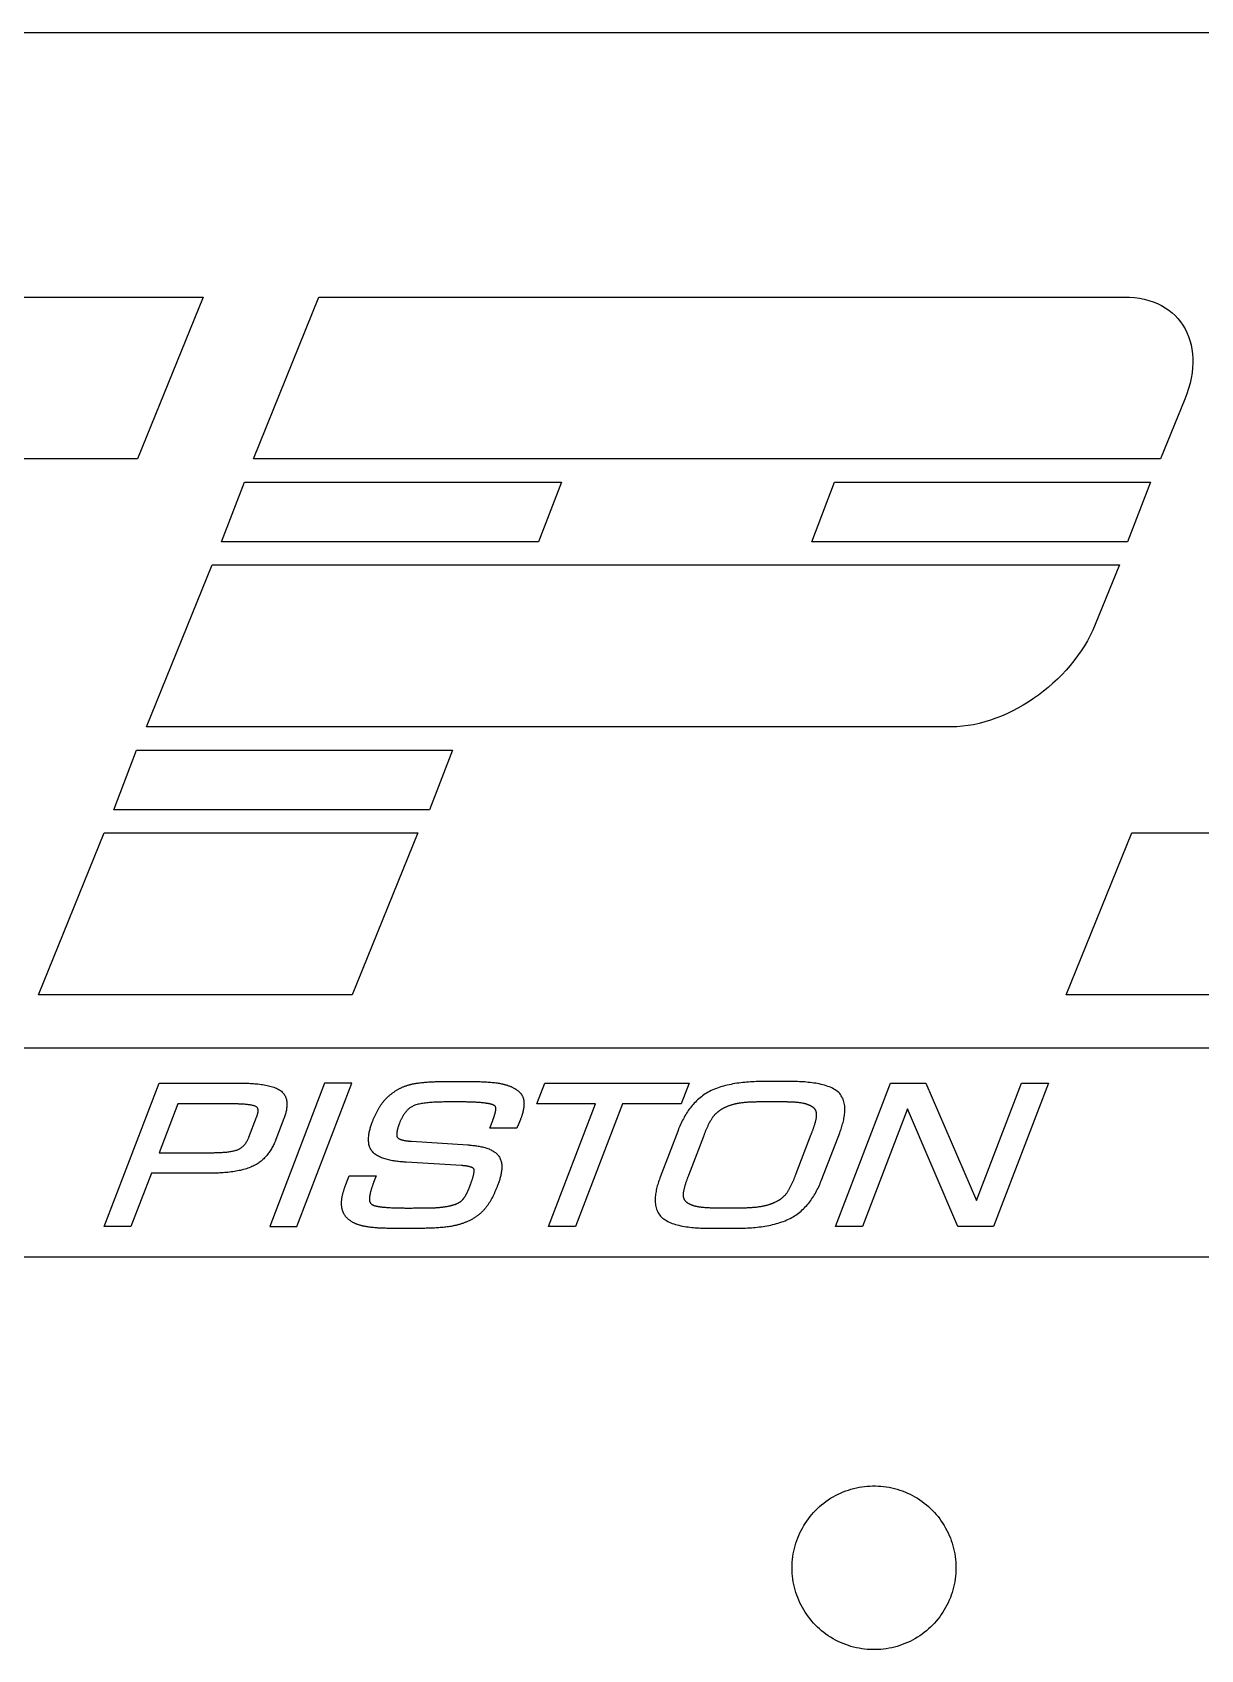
# Model space of a CAD drawing. Extents: x 1 to 453, y -1 to 123.
# Drawn here: x 323.63 to 346.43, y 91.31 to 122.89 of the extents above; entities that cross this region are included whole.
import ezdxf

# ---------------------------------------------------------------- set-up
doc = ezdxf.new("R2010")
doc.units = 0
doc.layers.get('0').update_dxf_attribs({"linetype": 'CONTINUOUS'})

msp = doc.modelspace()

# ---------------------------------------------------------------- linework, layer by layer
at = {"color": 1}
for points in [[(222.442, 122.89), (375.012, 122.89)], [(346.124, 115.727), (345.651, 114.561), (327.943, 114.561), (329.224, 117.723)], [(329.224, 117.723), (344.937, 117.723)], [(344.937, 117.723), (345.041, 117.72), (345.142, 117.712), (345.239, 117.698), (345.333, 117.679), (345.422, 117.656), (345.508, 117.627), (345.589, 117.594), (345.667, 117.555), (345.74, 117.513), (345.809, 117.466), (345.874, 117.415), (345.934, 117.36), (345.99, 117.301), (346.041, 117.238), (346.087, 117.171), (346.129, 117.101), (346.166, 117.028), (346.197, 116.951), (346.224, 116.872), (346.246, 116.789), (346.263, 116.704), (346.274, 116.616), (346.28, 116.525), (346.28, 116.432), (346.275, 116.337), (346.264, 116.24), (346.248, 116.14), (346.226, 116.039), (346.198, 115.937), (346.164, 115.833), (346.124, 115.727)], [(341.57, 109.33), (325.858, 109.33), (327.14, 112.492)], [(327.14, 112.492), (344.848, 112.492), (344.375, 111.326)], [(344.375, 111.326), (344.33, 111.22), (344.279, 111.116), (344.224, 111.013), (344.164, 110.912), (344.1, 110.813), (344.032, 110.716), (343.96, 110.621), (343.884, 110.528), (343.805, 110.437), (343.722, 110.349), (343.637, 110.264), (343.548, 110.181), (343.457, 110.101), (343.363, 110.025), (343.266, 109.951), (343.168, 109.881), (343.068, 109.815), (342.966, 109.752), (342.862, 109.693), (342.757, 109.638), (342.651, 109.587), (342.544, 109.54), (342.436, 109.497), (342.328, 109.459), (342.219, 109.426), (342.11, 109.397), (342.001, 109.373), (341.893, 109.354), (341.785, 109.341), (341.677, 109.333), (341.57, 109.33)], [(359.522, 104.099), (343.809, 104.099), (345.091, 107.261)], [(345.091, 107.261), (362.799, 107.261), (362.327, 106.095)], [(325.953, 100.614), (325.555, 99.574), (325.031, 99.574), (326.102, 102.375), (327.655, 102.375)], [(327.655, 102.375), (327.677, 102.375), (327.7, 102.374), (327.724, 102.374), (327.749, 102.374), (327.774, 102.373), (327.801, 102.373), (327.828, 102.372), (327.856, 102.371), (327.885, 102.369), (327.914, 102.368), (327.943, 102.366), (327.973, 102.364), (328.003, 102.361), (328.033, 102.358), (328.063, 102.355), (328.093, 102.351), (328.123, 102.347), (328.152, 102.342), (328.181, 102.337), (328.21, 102.331), (328.238, 102.325), (328.266, 102.318), (328.293, 102.311), (328.319, 102.303), (328.344, 102.294), (328.369, 102.285), (328.392, 102.275), (328.414, 102.265), (328.435, 102.253), (328.455, 102.241), (328.473, 102.228)], [(330.796, 102.268), (330.806, 102.274), (330.817, 102.279), (330.828, 102.285), (330.839, 102.29), (330.851, 102.295), (330.862, 102.3), (330.873, 102.304), (330.884, 102.309), (330.896, 102.313), (330.907, 102.317), (330.919, 102.321), (330.931, 102.325), (330.942, 102.329), (330.954, 102.333), (330.966, 102.336), (330.978, 102.34), (330.99, 102.343), (331.002, 102.346), (331.014, 102.349), (331.026, 102.352), (331.038, 102.355), (331.05, 102.358), (331.062, 102.36), (331.074, 102.363), (331.086, 102.365), (331.098, 102.367), (331.11, 102.369), (331.122, 102.371), (331.134, 102.373), (331.146, 102.375), (331.158, 102.377)], [(331.158, 102.377), (331.18, 102.38), (331.202, 102.383), (331.224, 102.385), (331.246, 102.388), (331.269, 102.39), (331.291, 102.392), (331.314, 102.394), (331.337, 102.396), (331.36, 102.397), (331.383, 102.399), (331.406, 102.4), (331.43, 102.401), (331.453, 102.402), (331.477, 102.403), (331.5, 102.404), (331.523, 102.404), (331.547, 102.405), (331.57, 102.406), (331.594, 102.406), (331.617, 102.406), (331.641, 102.407), (331.664, 102.407), (331.687, 102.407), (331.71, 102.407), (331.733, 102.407), (331.756, 102.407), (331.778, 102.407), (331.801, 102.407), (331.823, 102.407), (331.845, 102.407), (331.867, 102.407)], [(331.867, 102.407), (331.996, 102.407)], [(331.996, 102.407), (332.019, 102.407), (332.042, 102.407), (332.066, 102.407), (332.09, 102.407), (332.115, 102.407), (332.14, 102.407), (332.165, 102.407), (332.19, 102.407), (332.215, 102.407), (332.241, 102.406), (332.267, 102.406), (332.293, 102.406), (332.319, 102.405), (332.345, 102.404), (332.371, 102.404), (332.397, 102.403), (332.423, 102.402), (332.449, 102.401), (332.475, 102.399), (332.5, 102.398), (332.526, 102.396), (332.552, 102.394), (332.577, 102.392), (332.602, 102.39), (332.627, 102.387), (332.651, 102.384), (332.675, 102.381), (332.699, 102.378), (332.723, 102.375), (332.746, 102.371), (332.769, 102.367)], [(332.769, 102.367), (332.781, 102.364), (332.793, 102.362), (332.805, 102.359), (332.817, 102.357), (332.829, 102.354), (332.841, 102.351), (332.853, 102.347), (332.865, 102.344), (332.877, 102.341), (332.89, 102.337), (332.901, 102.333), (332.913, 102.329), (332.925, 102.325), (332.937, 102.321), (332.949, 102.316), (332.96, 102.311), (332.972, 102.306), (332.983, 102.301), (332.995, 102.296), (333.006, 102.291), (333.017, 102.285), (333.028, 102.279), (333.039, 102.273), (333.05, 102.267), (333.061, 102.26), (333.071, 102.254), (333.081, 102.247), (333.092, 102.24), (333.102, 102.232), (333.112, 102.225), (333.121, 102.217)], [(337.935, 102.407), (337.9, 102.407), (337.865, 102.407), (337.83, 102.406), (337.794, 102.405), (337.757, 102.404), (337.72, 102.402), (337.683, 102.401), (337.646, 102.398), (337.608, 102.396), (337.571, 102.393), (337.533, 102.389), (337.495, 102.385), (337.457, 102.381), (337.419, 102.376), (337.381, 102.371), (337.343, 102.365), (337.305, 102.358), (337.268, 102.351), (337.231, 102.344), (337.194, 102.335), (337.157, 102.326), (337.121, 102.317), (337.085, 102.307), (337.049, 102.296), (337.014, 102.284), (336.98, 102.271), (336.946, 102.258), (336.913, 102.244), (336.881, 102.229), (336.849, 102.213), (336.818, 102.197)], [(338.388, 102.407), (337.935, 102.407)], [(339.368, 102.19), (339.347, 102.209), (339.324, 102.227), (339.3, 102.244), (339.274, 102.259), (339.247, 102.274), (339.218, 102.288), (339.188, 102.3), (339.158, 102.312), (339.126, 102.323), (339.093, 102.333), (339.059, 102.342), (339.025, 102.351), (338.99, 102.358), (338.955, 102.365), (338.919, 102.372), (338.883, 102.377), (338.847, 102.382), (338.811, 102.387), (338.775, 102.39), (338.74, 102.394), (338.704, 102.397), (338.669, 102.399), (338.634, 102.401), (338.6, 102.403), (338.567, 102.404), (338.535, 102.405), (338.503, 102.406), (338.472, 102.407), (338.443, 102.407), (338.415, 102.407), (338.388, 102.407)], [(328.473, 102.228), (328.49, 102.215), (328.505, 102.201), (328.519, 102.187), (328.531, 102.172), (328.542, 102.156), (328.553, 102.14), (328.562, 102.124), (328.57, 102.107), (328.576, 102.09), (328.582, 102.073), (328.587, 102.055), (328.591, 102.037), (328.594, 102.019), (328.596, 102), (328.598, 101.981), (328.598, 101.963), (328.598, 101.944), (328.597, 101.924), (328.595, 101.905), (328.593, 101.886), (328.59, 101.867), (328.587, 101.848), (328.583, 101.828), (328.579, 101.809), (328.574, 101.79), (328.569, 101.772), (328.563, 101.753), (328.557, 101.735), (328.551, 101.716), (328.545, 101.698), (328.538, 101.681)], [(330.269, 101.625), (330.274, 101.638), (330.279, 101.652), (330.284, 101.665), (330.29, 101.678), (330.295, 101.692), (330.301, 101.705), (330.307, 101.718), (330.313, 101.732), (330.319, 101.745), (330.325, 101.758), (330.331, 101.771), (330.338, 101.784), (330.344, 101.798), (330.351, 101.811), (330.358, 101.824), (330.364, 101.836), (330.371, 101.849), (330.379, 101.862), (330.386, 101.875), (330.393, 101.887), (330.401, 101.9), (330.409, 101.912), (330.416, 101.924), (330.424, 101.936), (330.433, 101.948), (330.441, 101.96), (330.449, 101.972), (330.458, 101.984), (330.467, 101.995), (330.476, 102.006), (330.485, 102.018)], [(330.485, 102.018), (330.493, 102.028), (330.502, 102.038), (330.51, 102.047), (330.519, 102.057), (330.528, 102.066), (330.537, 102.076), (330.546, 102.085), (330.555, 102.094), (330.564, 102.103), (330.574, 102.112), (330.583, 102.121), (330.593, 102.129), (330.603, 102.138), (330.613, 102.146), (330.623, 102.154), (330.633, 102.162), (330.643, 102.17), (330.653, 102.178), (330.664, 102.186), (330.674, 102.194), (330.685, 102.201), (330.695, 102.208), (330.706, 102.215), (330.717, 102.223), (330.728, 102.229), (330.739, 102.236), (330.75, 102.243), (330.761, 102.25), (330.773, 102.256), (330.784, 102.262), (330.796, 102.268)], [(331.752, 102.007), (331.734, 102.007), (331.716, 102.007), (331.696, 102.007), (331.675, 102.007), (331.654, 102.007), (331.631, 102.006), (331.608, 102.006), (331.584, 102.005), (331.56, 102.005), (331.535, 102.004), (331.51, 102.003), (331.484, 102.001), (331.458, 102), (331.432, 101.998), (331.406, 101.996), (331.38, 101.994), (331.354, 101.992), (331.328, 101.989), (331.302, 101.986), (331.277, 101.982), (331.252, 101.979), (331.228, 101.975), (331.204, 101.97), (331.181, 101.966), (331.159, 101.961), (331.138, 101.955), (331.117, 101.949), (331.098, 101.943), (331.08, 101.936), (331.063, 101.929), (331.047, 101.921)], [(332.462, 101.985), (332.44, 101.988), (332.419, 101.99), (332.396, 101.992), (332.374, 101.994), (332.352, 101.996), (332.329, 101.998), (332.306, 101.999), (332.283, 102.001), (332.26, 102.002), (332.237, 102.003), (332.213, 102.004), (332.19, 102.005), (332.166, 102.005), (332.143, 102.006), (332.119, 102.006), (332.096, 102.007), (332.072, 102.007), (332.049, 102.007), (332.025, 102.008), (332.002, 102.008), (331.978, 102.008), (331.955, 102.008), (331.932, 102.008), (331.909, 102.008), (331.886, 102.008), (331.863, 102.008), (331.84, 102.008), (331.818, 102.008), (331.795, 102.008), (331.773, 102.007), (331.752, 102.007)], [(333.121, 102.217), (333.128, 102.211), (333.134, 102.205), (333.14, 102.199), (333.146, 102.193), (333.152, 102.187), (333.158, 102.181), (333.163, 102.174), (333.168, 102.167), (333.173, 102.161), (333.177, 102.154), (333.181, 102.147), (333.186, 102.14), (333.19, 102.133), (333.193, 102.125), (333.197, 102.118), (333.2, 102.11), (333.203, 102.103), (333.206, 102.095), (333.209, 102.087), (333.211, 102.08), (333.213, 102.072), (333.215, 102.064), (333.217, 102.055), (333.219, 102.047), (333.22, 102.039), (333.222, 102.031), (333.223, 102.022), (333.224, 102.014), (333.224, 102.005), (333.225, 101.997), (333.225, 101.988)], [(336.818, 102.197), (336.791, 102.181), (336.764, 102.164), (336.737, 102.146), (336.712, 102.128), (336.687, 102.109), (336.662, 102.09), (336.639, 102.07), (336.615, 102.049), (336.593, 102.028), (336.571, 102.006), (336.55, 101.983), (336.529, 101.96), (336.509, 101.937), (336.489, 101.913), (336.47, 101.889), (336.451, 101.864), (336.433, 101.838), (336.416, 101.813), (336.399, 101.787), (336.383, 101.76), (336.367, 101.733), (336.351, 101.706), (336.336, 101.679), (336.322, 101.651), (336.308, 101.623), (336.294, 101.595), (336.281, 101.566), (336.268, 101.537), (336.256, 101.509), (336.244, 101.48), (336.233, 101.45)], [(337.942, 102.007), (337.925, 102.007), (337.909, 102.007), (337.892, 102.007), (337.875, 102.007), (337.858, 102.007), (337.841, 102.007), (337.823, 102.007), (337.806, 102.007), (337.788, 102.007), (337.771, 102.007), (337.753, 102.006), (337.735, 102.006), (337.717, 102.005), (337.699, 102.005), (337.681, 102.004), (337.663, 102.003), (337.646, 102.003), (337.628, 102.002), (337.61, 102.001), (337.592, 102), (337.574, 101.998), (337.557, 101.997), (337.539, 101.995), (337.522, 101.994), (337.505, 101.992), (337.488, 101.99), (337.471, 101.988), (337.454, 101.986), (337.437, 101.983), (337.421, 101.981), (337.405, 101.978)], [(338.163, 102.007), (337.942, 102.007)], [(338.678, 101.979), (338.663, 101.982), (338.648, 101.985), (338.632, 101.987), (338.617, 101.99), (338.601, 101.992), (338.584, 101.994), (338.568, 101.995), (338.551, 101.997), (338.534, 101.999), (338.517, 102), (338.5, 102.001), (338.483, 102.002), (338.465, 102.003), (338.448, 102.004), (338.43, 102.005), (338.413, 102.005), (338.395, 102.006), (338.378, 102.006), (338.36, 102.007), (338.343, 102.007), (338.325, 102.007), (338.308, 102.007), (338.291, 102.007), (338.274, 102.007), (338.258, 102.008), (338.241, 102.008), (338.225, 102.008), (338.209, 102.008), (338.193, 102.008), (338.178, 102.007), (338.163, 102.007)], [(339.388, 101.407), (339.396, 101.43), (339.405, 101.453), (339.413, 101.477), (339.422, 101.502), (339.43, 101.527), (339.438, 101.553), (339.445, 101.579), (339.452, 101.606), (339.459, 101.632), (339.465, 101.659), (339.471, 101.687), (339.476, 101.714), (339.48, 101.741), (339.484, 101.769), (339.486, 101.797), (339.488, 101.824), (339.489, 101.851), (339.489, 101.878), (339.488, 101.905), (339.485, 101.932), (339.482, 101.958), (339.477, 101.984), (339.471, 102.01), (339.464, 102.035), (339.455, 102.059), (339.444, 102.083), (339.432, 102.106), (339.419, 102.128), (339.404, 102.15), (339.387, 102.17), (339.368, 102.19)], [(326.471, 101.969), (326.107, 101.017), (327.131, 101.017)], [(327.542, 101.969), (326.471, 101.969)], [(328.006, 101.91), (327.999, 101.915), (327.989, 101.92), (327.979, 101.925), (327.967, 101.929), (327.955, 101.933), (327.941, 101.937), (327.927, 101.941), (327.911, 101.944), (327.895, 101.947), (327.879, 101.95), (327.861, 101.952), (327.844, 101.954), (327.826, 101.957), (327.808, 101.958), (327.789, 101.96), (327.771, 101.962), (327.752, 101.963), (327.734, 101.964), (327.716, 101.965), (327.698, 101.966), (327.68, 101.967), (327.663, 101.967), (327.646, 101.968), (327.63, 101.968), (327.615, 101.969), (327.6, 101.969), (327.586, 101.969), (327.573, 101.969), (327.562, 101.969), (327.551, 101.969), (327.542, 101.969)], [(327.856, 101.319), (328.006, 101.713)], [(328.006, 101.713), (328.008, 101.718), (328.01, 101.723), (328.012, 101.729), (328.015, 101.735), (328.017, 101.741), (328.019, 101.747), (328.021, 101.754), (328.023, 101.761), (328.025, 101.767), (328.027, 101.774), (328.028, 101.782), (328.03, 101.789), (328.031, 101.796), (328.033, 101.804), (328.034, 101.811), (328.035, 101.818), (328.035, 101.825), (328.035, 101.833), (328.036, 101.84), (328.035, 101.847), (328.035, 101.854), (328.034, 101.86), (328.033, 101.867), (328.031, 101.873), (328.029, 101.879), (328.026, 101.885), (328.023, 101.891), (328.02, 101.896), (328.016, 101.901), (328.011, 101.905), (328.006, 101.91)], [(328.538, 101.681), (328.383, 101.276)], [(331.047, 101.921), (331.035, 101.914), (331.023, 101.907), (331.011, 101.899), (331, 101.891), (330.989, 101.883), (330.978, 101.874), (330.967, 101.864), (330.957, 101.855), (330.947, 101.845), (330.937, 101.835), (330.928, 101.824), (330.919, 101.813), (330.91, 101.802), (330.901, 101.791), (330.893, 101.779), (330.885, 101.767), (330.877, 101.755), (330.869, 101.743), (330.862, 101.731), (330.855, 101.718), (330.848, 101.706), (330.841, 101.693), (330.834, 101.68), (330.828, 101.668), (330.822, 101.655), (330.816, 101.642), (330.81, 101.629), (330.805, 101.616), (330.799, 101.603), (330.794, 101.591), (330.789, 101.578)], [(332.663, 101.925), (332.659, 101.929), (332.655, 101.932), (332.65, 101.935), (332.645, 101.938), (332.64, 101.941), (332.634, 101.944), (332.628, 101.947), (332.622, 101.95), (332.615, 101.952), (332.608, 101.955), (332.601, 101.957), (332.594, 101.959), (332.586, 101.962), (332.579, 101.964), (332.571, 101.966), (332.563, 101.968), (332.555, 101.969), (332.548, 101.971), (332.54, 101.973), (332.532, 101.974), (332.525, 101.976), (332.518, 101.977), (332.51, 101.978), (332.503, 101.979), (332.497, 101.98), (332.49, 101.981), (332.484, 101.982), (332.478, 101.983), (332.472, 101.984), (332.467, 101.985), (332.462, 101.985)], [(332.615, 101.646), (332.617, 101.652), (332.62, 101.658), (332.622, 101.664), (332.624, 101.671), (332.627, 101.677), (332.629, 101.684), (332.632, 101.69), (332.634, 101.697), (332.636, 101.704), (332.639, 101.711), (332.641, 101.718), (332.644, 101.725), (332.646, 101.732), (332.648, 101.739), (332.651, 101.746), (332.653, 101.753), (332.655, 101.76), (332.657, 101.768), (332.659, 101.775), (332.661, 101.782), (332.663, 101.789), (332.665, 101.796), (332.666, 101.803), (332.668, 101.81), (332.669, 101.817), (332.67, 101.824), (332.672, 101.831), (332.673, 101.837), (332.674, 101.844), (332.674, 101.851), (332.675, 101.857)], [(332.675, 101.857), (332.675, 101.859), (332.675, 101.861), (332.675, 101.863), (332.676, 101.865), (332.676, 101.867), (332.676, 101.869), (332.676, 101.872), (332.676, 101.874), (332.676, 101.876), (332.676, 101.879), (332.676, 101.881), (332.676, 101.884), (332.676, 101.886), (332.676, 101.889), (332.675, 101.891), (332.675, 101.894), (332.675, 101.896), (332.674, 101.899), (332.674, 101.901), (332.673, 101.903), (332.673, 101.906), (332.672, 101.908), (332.672, 101.91), (332.671, 101.912), (332.67, 101.914), (332.669, 101.916), (332.668, 101.918), (332.667, 101.92), (332.666, 101.922), (332.664, 101.924), (332.663, 101.925)], [(333.225, 101.988), (333.226, 101.978), (333.225, 101.967), (333.225, 101.957), (333.225, 101.946), (333.224, 101.936), (333.223, 101.925), (333.222, 101.915), (333.221, 101.904), (333.22, 101.893), (333.218, 101.883), (333.216, 101.872), (333.214, 101.861), (333.212, 101.851), (333.21, 101.84), (333.208, 101.83), (333.205, 101.819), (333.203, 101.808), (333.2, 101.798), (333.197, 101.787), (333.194, 101.777), (333.191, 101.767), (333.188, 101.756), (333.185, 101.746), (333.181, 101.736), (333.178, 101.726), (333.175, 101.716), (333.171, 101.706), (333.168, 101.696), (333.164, 101.686), (333.16, 101.676), (333.157, 101.667)], [(336.914, 101.714), (336.906, 101.704), (336.899, 101.693), (336.892, 101.682), (336.884, 101.671), (336.877, 101.66), (336.87, 101.648), (336.863, 101.636), (336.856, 101.624), (336.85, 101.612), (336.843, 101.599), (336.836, 101.587), (336.83, 101.574), (336.823, 101.561), (336.817, 101.548), (336.811, 101.535), (336.805, 101.522), (336.799, 101.508), (336.793, 101.495), (336.787, 101.482), (336.781, 101.469), (336.776, 101.455), (336.77, 101.442), (336.765, 101.429), (336.76, 101.416), (336.754, 101.403), (336.749, 101.391), (336.744, 101.378), (336.74, 101.366), (336.735, 101.353), (336.73, 101.342), (336.726, 101.33)], [(337.113, 101.881), (337.105, 101.877), (337.097, 101.873), (337.09, 101.869), (337.083, 101.864), (337.075, 101.86), (337.068, 101.856), (337.061, 101.851), (337.054, 101.846), (337.047, 101.842), (337.04, 101.837), (337.033, 101.832), (337.027, 101.827), (337.02, 101.822), (337.013, 101.817), (337.007, 101.811), (337, 101.806), (336.994, 101.801), (336.988, 101.795), (336.982, 101.789), (336.976, 101.784), (336.97, 101.778), (336.964, 101.772), (336.958, 101.766), (336.952, 101.759), (336.946, 101.753), (336.941, 101.747), (336.935, 101.74), (336.93, 101.734), (336.924, 101.727), (336.919, 101.721), (336.914, 101.714)], [(337.405, 101.978), (337.395, 101.976), (337.385, 101.974), (337.376, 101.972), (337.366, 101.97), (337.356, 101.968), (337.346, 101.966), (337.337, 101.963), (337.327, 101.961), (337.317, 101.958), (337.308, 101.956), (337.298, 101.953), (337.288, 101.95), (337.279, 101.948), (337.269, 101.945), (337.26, 101.942), (337.25, 101.938), (337.241, 101.935), (337.232, 101.932), (337.222, 101.929), (337.213, 101.925), (337.204, 101.922), (337.194, 101.918), (337.185, 101.914), (337.176, 101.91), (337.167, 101.906), (337.158, 101.902), (337.148, 101.898), (337.139, 101.894), (337.13, 101.89), (337.121, 101.885), (337.113, 101.881)], [(338.88, 101.892), (338.875, 101.897), (338.869, 101.901), (338.863, 101.905), (338.857, 101.909), (338.852, 101.913), (338.846, 101.917), (338.839, 101.921), (338.833, 101.924), (338.827, 101.928), (338.821, 101.931), (338.814, 101.934), (338.808, 101.938), (338.801, 101.941), (338.794, 101.944), (338.788, 101.946), (338.781, 101.949), (338.774, 101.952), (338.767, 101.954), (338.76, 101.957), (338.754, 101.959), (338.747, 101.961), (338.74, 101.963), (338.733, 101.966), (338.726, 101.968), (338.719, 101.969), (338.712, 101.971), (338.705, 101.973), (338.698, 101.975), (338.691, 101.976), (338.684, 101.978), (338.678, 101.979)], [(338.832, 101.377), (338.836, 101.386), (338.839, 101.396), (338.843, 101.407), (338.848, 101.418), (338.852, 101.429), (338.856, 101.441), (338.86, 101.453), (338.865, 101.465), (338.869, 101.477), (338.874, 101.49), (338.878, 101.503), (338.883, 101.516), (338.887, 101.529), (338.892, 101.543), (338.896, 101.556), (338.9, 101.57), (338.904, 101.583), (338.908, 101.596), (338.912, 101.61), (338.915, 101.623), (338.919, 101.636), (338.922, 101.649), (338.925, 101.662), (338.927, 101.675), (338.93, 101.687), (338.932, 101.699), (338.933, 101.711), (338.935, 101.722), (338.936, 101.734), (338.937, 101.744), (338.937, 101.754)], [(338.937, 101.754), (338.937, 101.76), (338.937, 101.765), (338.937, 101.77), (338.936, 101.775), (338.936, 101.78), (338.935, 101.785), (338.935, 101.79), (338.934, 101.795), (338.933, 101.8), (338.932, 101.805), (338.931, 101.81), (338.93, 101.814), (338.929, 101.819), (338.927, 101.824), (338.926, 101.828), (338.924, 101.833), (338.922, 101.837), (338.92, 101.841), (338.918, 101.846), (338.915, 101.85), (338.913, 101.854), (338.91, 101.858), (338.908, 101.862), (338.905, 101.866), (338.902, 101.87), (338.899, 101.874), (338.895, 101.878), (338.892, 101.881), (338.888, 101.885), (338.884, 101.889), (338.88, 101.892)], [(330.267, 101.037), (330.254, 101.053), (330.243, 101.069), (330.233, 101.086), (330.225, 101.103), (330.217, 101.121), (330.21, 101.139), (330.205, 101.157), (330.2, 101.176), (330.197, 101.196), (330.194, 101.215), (330.192, 101.235), (330.191, 101.255), (330.19, 101.275), (330.191, 101.295), (330.192, 101.315), (330.194, 101.336), (330.196, 101.356), (330.199, 101.377), (330.202, 101.397), (330.206, 101.417), (330.21, 101.438), (330.215, 101.458), (330.22, 101.477), (330.226, 101.497), (330.231, 101.516), (330.237, 101.535), (330.243, 101.554), (330.249, 101.572), (330.256, 101.59), (330.262, 101.608), (330.269, 101.625)], [(330.789, 101.578), (330.787, 101.572), (330.785, 101.566), (330.782, 101.559), (330.78, 101.552), (330.777, 101.545), (330.774, 101.536), (330.772, 101.528), (330.769, 101.519), (330.766, 101.51), (330.763, 101.501), (330.761, 101.492), (330.758, 101.482), (330.755, 101.472), (330.753, 101.462), (330.751, 101.452), (330.749, 101.442), (330.747, 101.432), (330.745, 101.422), (330.744, 101.413), (330.742, 101.403), (330.742, 101.393), (330.741, 101.384), (330.741, 101.375), (330.741, 101.366), (330.742, 101.358), (330.743, 101.35), (330.744, 101.342), (330.746, 101.335), (330.748, 101.328), (330.751, 101.321), (330.755, 101.316)], [(333.1, 101.532), (333.083, 101.498), (332.558, 101.498), (332.615, 101.646)], [(333.123, 101.584), (333.123, 101.582), (333.122, 101.58), (333.121, 101.579), (333.121, 101.577), (333.12, 101.575), (333.119, 101.574), (333.118, 101.572), (333.118, 101.57), (333.117, 101.569), (333.116, 101.567), (333.115, 101.565), (333.115, 101.564), (333.114, 101.562), (333.113, 101.56), (333.112, 101.558), (333.112, 101.557), (333.111, 101.555), (333.11, 101.553), (333.109, 101.552), (333.109, 101.55), (333.108, 101.548), (333.107, 101.547), (333.106, 101.545), (333.106, 101.543), (333.105, 101.542), (333.104, 101.54), (333.103, 101.538), (333.102, 101.537), (333.102, 101.535), (333.101, 101.533), (333.1, 101.532)], [(333.157, 101.667), (333.156, 101.664), (333.155, 101.661), (333.154, 101.659), (333.153, 101.656), (333.152, 101.653), (333.151, 101.65), (333.15, 101.648), (333.149, 101.645), (333.147, 101.642), (333.146, 101.64), (333.145, 101.637), (333.144, 101.634), (333.143, 101.632), (333.142, 101.629), (333.141, 101.626), (333.14, 101.624), (333.139, 101.621), (333.138, 101.618), (333.137, 101.616), (333.136, 101.613), (333.135, 101.61), (333.134, 101.608), (333.132, 101.605), (333.131, 101.602), (333.13, 101.6), (333.129, 101.597), (333.128, 101.594), (333.127, 101.592), (333.126, 101.589), (333.125, 101.586), (333.123, 101.584)], [(336.233, 101.45), (335.885, 100.541)], [(338.54, 100.613), (338.832, 101.377)], [(339.04, 100.498), (339.388, 101.407)], [(327.131, 101.017), (327.145, 101.017), (327.16, 101.017), (327.175, 101.017), (327.191, 101.018), (327.208, 101.018), (327.225, 101.018), (327.242, 101.019), (327.26, 101.019), (327.278, 101.02), (327.296, 101.021), (327.315, 101.021), (327.333, 101.023), (327.352, 101.024), (327.371, 101.025), (327.39, 101.027), (327.409, 101.028), (327.428, 101.03), (327.447, 101.033), (327.465, 101.035), (327.484, 101.038), (327.502, 101.041), (327.52, 101.044), (327.537, 101.047), (327.554, 101.051), (327.571, 101.055), (327.587, 101.059), (327.603, 101.063), (327.618, 101.068), (327.632, 101.074), (327.646, 101.079), (327.659, 101.085)], [(327.659, 101.085), (327.668, 101.09), (327.677, 101.095), (327.686, 101.1), (327.695, 101.105), (327.704, 101.111), (327.712, 101.117), (327.72, 101.123), (327.728, 101.129), (327.735, 101.135), (327.743, 101.142), (327.75, 101.149), (327.757, 101.156), (327.764, 101.163), (327.77, 101.171), (327.777, 101.178), (327.783, 101.186), (327.789, 101.194), (327.795, 101.202), (327.801, 101.21), (327.806, 101.219), (327.811, 101.227), (327.817, 101.236), (327.822, 101.245), (327.826, 101.254), (327.831, 101.263), (327.836, 101.272), (327.84, 101.281), (327.844, 101.29), (327.848, 101.3), (327.852, 101.309), (327.856, 101.319)], [(328.383, 101.276), (328.375, 101.254), (328.366, 101.233), (328.357, 101.212), (328.347, 101.191), (328.338, 101.171), (328.328, 101.15), (328.317, 101.13), (328.306, 101.11), (328.295, 101.091), (328.283, 101.072), (328.271, 101.053), (328.259, 101.034), (328.246, 101.016), (328.233, 100.998), (328.219, 100.98), (328.205, 100.963), (328.191, 100.946), (328.176, 100.93), (328.16, 100.914), (328.145, 100.898), (328.128, 100.883), (328.112, 100.868), (328.095, 100.854), (328.077, 100.84), (328.059, 100.826), (328.041, 100.813), (328.022, 100.801), (328.002, 100.788), (327.982, 100.777), (327.962, 100.766), (327.941, 100.755)], [(330.755, 101.316), (330.759, 101.31), (330.764, 101.305), (330.769, 101.3), (330.776, 101.295), (330.783, 101.291), (330.79, 101.287), (330.799, 101.283), (330.807, 101.279), (330.816, 101.275), (330.826, 101.272), (330.835, 101.269), (330.846, 101.266), (330.856, 101.263), (330.866, 101.261), (330.877, 101.258), (330.888, 101.256), (330.899, 101.254), (330.909, 101.252), (330.92, 101.25), (330.931, 101.249), (330.941, 101.247), (330.952, 101.246), (330.962, 101.245), (330.971, 101.244), (330.981, 101.243), (330.99, 101.242), (330.998, 101.241), (331.006, 101.24), (331.014, 101.24), (331.021, 101.239), (331.027, 101.239)], [(331.027, 101.239), (332.128, 101.168)], [(332.128, 101.168), (332.146, 101.167), (332.165, 101.166), (332.184, 101.164), (332.204, 101.162), (332.224, 101.16), (332.245, 101.158), (332.266, 101.155), (332.287, 101.153), (332.308, 101.149), (332.33, 101.146), (332.352, 101.142), (332.373, 101.138), (332.395, 101.133), (332.417, 101.128), (332.438, 101.123), (332.46, 101.117), (332.481, 101.111), (332.502, 101.104), (332.523, 101.097), (332.543, 101.089), (332.562, 101.081), (332.582, 101.072), (332.6, 101.062), (332.619, 101.052), (332.636, 101.041), (332.653, 101.03), (332.669, 101.018), (332.684, 101.005), (332.698, 100.992), (332.712, 100.977), (332.724, 100.963)], [(336.726, 101.33), (336.435, 100.57)], [(327.941, 100.755), (327.916, 100.744), (327.891, 100.733), (327.864, 100.722), (327.837, 100.713), (327.809, 100.703), (327.781, 100.695), (327.752, 100.687), (327.723, 100.679), (327.694, 100.672), (327.664, 100.666), (327.633, 100.66), (327.602, 100.654), (327.572, 100.649), (327.54, 100.645), (327.509, 100.64), (327.478, 100.636), (327.446, 100.633), (327.415, 100.63), (327.384, 100.627), (327.352, 100.625), (327.321, 100.622), (327.29, 100.621), (327.26, 100.619), (327.229, 100.618), (327.199, 100.617), (327.169, 100.616), (327.14, 100.615), (327.111, 100.615), (327.083, 100.614), (327.055, 100.614), (327.028, 100.614)], [(330.926, 100.831), (330.906, 100.832), (330.886, 100.833), (330.866, 100.835), (330.844, 100.836), (330.822, 100.838), (330.8, 100.84), (330.777, 100.843), (330.754, 100.846), (330.73, 100.849), (330.706, 100.852), (330.682, 100.856), (330.658, 100.86), (330.634, 100.865), (330.61, 100.869), (330.586, 100.875), (330.562, 100.881), (330.538, 100.887), (330.515, 100.894), (330.492, 100.901), (330.469, 100.909), (330.447, 100.917), (330.425, 100.926), (330.404, 100.936), (330.384, 100.946), (330.365, 100.957), (330.346, 100.968), (330.328, 100.981), (330.311, 100.994), (330.295, 101.007), (330.28, 101.022), (330.267, 101.037)], [(332.007, 100.765), (330.926, 100.831)], [(332.246, 100.701), (332.243, 100.705), (332.239, 100.71), (332.234, 100.714), (332.228, 100.718), (332.222, 100.721), (332.215, 100.725), (332.208, 100.728), (332.201, 100.731), (332.193, 100.734), (332.184, 100.737), (332.175, 100.74), (332.167, 100.742), (332.157, 100.745), (332.148, 100.747), (332.139, 100.749), (332.129, 100.751), (332.119, 100.753), (332.11, 100.754), (332.1, 100.756), (332.091, 100.757), (332.082, 100.758), (332.073, 100.759), (332.064, 100.76), (332.055, 100.761), (332.047, 100.762), (332.039, 100.763), (332.032, 100.764), (332.025, 100.764), (332.019, 100.765), (332.013, 100.765), (332.007, 100.765)], [(332.724, 100.963), (332.735, 100.947), (332.745, 100.931), (332.755, 100.914), (332.762, 100.897), (332.769, 100.88), (332.775, 100.862), (332.78, 100.844), (332.784, 100.825), (332.787, 100.806), (332.79, 100.787), (332.791, 100.768), (332.792, 100.749), (332.792, 100.729), (332.792, 100.709), (332.79, 100.69), (332.788, 100.67), (332.786, 100.65), (332.783, 100.63), (332.78, 100.61), (332.776, 100.591), (332.771, 100.571), (332.767, 100.552), (332.762, 100.532), (332.756, 100.514), (332.751, 100.495), (332.745, 100.476), (332.739, 100.458), (332.733, 100.44), (332.727, 100.423), (332.721, 100.406), (332.714, 100.39)], [(327.028, 100.614), (325.953, 100.614)], [(329.748, 100.397), (329.813, 100.567), (330.342, 100.567), (330.291, 100.435)], [(330.291, 100.435), (330.288, 100.427), (330.285, 100.418), (330.281, 100.409), (330.278, 100.399), (330.274, 100.389), (330.27, 100.379), (330.267, 100.368), (330.263, 100.358), (330.259, 100.347), (330.256, 100.336), (330.252, 100.325), (330.248, 100.314), (330.245, 100.302), (330.241, 100.291), (330.238, 100.279), (330.235, 100.268), (330.231, 100.256), (330.228, 100.244), (330.225, 100.233), (330.223, 100.221), (330.22, 100.21), (330.218, 100.199), (330.216, 100.188), (330.214, 100.177), (330.212, 100.166), (330.211, 100.155), (330.21, 100.145), (330.209, 100.135), (330.209, 100.125), (330.209, 100.115), (330.209, 100.106)], [(332.177, 100.381), (332.179, 100.386), (332.181, 100.392), (332.184, 100.399), (332.187, 100.407), (332.19, 100.415), (332.193, 100.425), (332.197, 100.435), (332.201, 100.446), (332.204, 100.458), (332.208, 100.47), (332.212, 100.482), (332.216, 100.495), (332.22, 100.508), (332.224, 100.521), (332.228, 100.534), (332.232, 100.547), (332.235, 100.56), (332.239, 100.574), (332.242, 100.587), (332.244, 100.599), (332.247, 100.612), (332.249, 100.624), (332.251, 100.635), (332.252, 100.646), (332.253, 100.656), (332.253, 100.666), (332.253, 100.675), (332.252, 100.683), (332.251, 100.69), (332.249, 100.696), (332.246, 100.701)], [(335.885, 100.541), (335.876, 100.518), (335.868, 100.495), (335.859, 100.47), (335.851, 100.446), (335.843, 100.42), (335.835, 100.395), (335.828, 100.369), (335.821, 100.342), (335.814, 100.315), (335.808, 100.288), (335.803, 100.261), (335.798, 100.234), (335.794, 100.207), (335.79, 100.179), (335.788, 100.152), (335.786, 100.125), (335.785, 100.097), (335.786, 100.07), (335.787, 100.044), (335.79, 100.017), (335.794, 99.991), (335.799, 99.965), (335.805, 99.94), (335.813, 99.915), (335.822, 99.891), (335.832, 99.867), (335.844, 99.844), (335.858, 99.822), (335.874, 99.8), (335.891, 99.78), (335.91, 99.76)], [(336.435, 100.57), (336.431, 100.56), (336.428, 100.55), (336.424, 100.54), (336.42, 100.529), (336.416, 100.518), (336.411, 100.507), (336.407, 100.495), (336.403, 100.483), (336.398, 100.47), (336.394, 100.458), (336.389, 100.445), (336.385, 100.432), (336.381, 100.419), (336.376, 100.406), (336.372, 100.392), (336.368, 100.379), (336.364, 100.366), (336.36, 100.352), (336.356, 100.339), (336.353, 100.326), (336.349, 100.313), (336.346, 100.3), (336.343, 100.287), (336.341, 100.275), (336.339, 100.262), (336.337, 100.25), (336.335, 100.239), (336.333, 100.227), (336.332, 100.217), (336.332, 100.206), (336.332, 100.196)], [(338.353, 100.228), (338.361, 100.238), (338.368, 100.249), (338.375, 100.259), (338.382, 100.27), (338.389, 100.282), (338.396, 100.293), (338.403, 100.305), (338.41, 100.317), (338.417, 100.33), (338.423, 100.342), (338.43, 100.355), (338.436, 100.368), (338.443, 100.381), (338.449, 100.394), (338.455, 100.408), (338.461, 100.421), (338.467, 100.434), (338.473, 100.448), (338.479, 100.461), (338.485, 100.475), (338.49, 100.488), (338.496, 100.501), (338.501, 100.514), (338.506, 100.527), (338.512, 100.54), (338.517, 100.553), (338.521, 100.565), (338.526, 100.578), (338.531, 100.59), (338.535, 100.601), (338.54, 100.613)], [(338.453, 99.75), (338.481, 99.766), (338.508, 99.783), (338.534, 99.8), (338.56, 99.819), (338.585, 99.837), (338.61, 99.857), (338.633, 99.877), (338.657, 99.898), (338.679, 99.919), (338.701, 99.941), (338.722, 99.964), (338.743, 99.987), (338.764, 100.01), (338.783, 100.034), (338.802, 100.059), (338.821, 100.084), (338.839, 100.109), (338.856, 100.135), (338.873, 100.161), (338.89, 100.187), (338.906, 100.214), (338.921, 100.242), (338.936, 100.269), (338.951, 100.297), (338.965, 100.325), (338.978, 100.353), (338.991, 100.382), (339.004, 100.411), (339.016, 100.439), (339.028, 100.469), (339.04, 100.498)], [(329.665, 99.998), (329.664, 100.011), (329.664, 100.024), (329.664, 100.036), (329.665, 100.049), (329.665, 100.063), (329.666, 100.076), (329.667, 100.089), (329.669, 100.102), (329.671, 100.115), (329.672, 100.128), (329.675, 100.142), (329.677, 100.155), (329.679, 100.168), (329.682, 100.181), (329.685, 100.195), (329.688, 100.208), (329.691, 100.221), (329.695, 100.234), (329.698, 100.247), (329.702, 100.26), (329.706, 100.273), (329.709, 100.286), (329.713, 100.299), (329.717, 100.312), (329.722, 100.324), (329.726, 100.337), (329.73, 100.349), (329.735, 100.361), (329.739, 100.373), (329.743, 100.385), (329.748, 100.397)], [(330.209, 100.106), (330.209, 100.101), (330.209, 100.096), (330.21, 100.092), (330.21, 100.087), (330.211, 100.083), (330.212, 100.079), (330.213, 100.074), (330.213, 100.07), (330.215, 100.066), (330.216, 100.062), (330.217, 100.058), (330.219, 100.054), (330.22, 100.05), (330.222, 100.047), (330.224, 100.043), (330.226, 100.04), (330.228, 100.036), (330.23, 100.033), (330.232, 100.029), (330.235, 100.026), (330.237, 100.023), (330.24, 100.02), (330.243, 100.017), (330.246, 100.014), (330.25, 100.012), (330.253, 100.009), (330.257, 100.006), (330.261, 100.004), (330.265, 100.001), (330.269, 99.999), (330.273, 99.997)], [(331.977, 100.054), (331.981, 100.057), (331.984, 100.059), (331.988, 100.062), (331.991, 100.064), (331.995, 100.067), (331.999, 100.07), (332.002, 100.073), (332.005, 100.076), (332.009, 100.079), (332.012, 100.082), (332.015, 100.085), (332.019, 100.088), (332.022, 100.092), (332.025, 100.095), (332.028, 100.099), (332.031, 100.102), (332.034, 100.106), (332.037, 100.109), (332.04, 100.113), (332.043, 100.117), (332.046, 100.12), (332.049, 100.124), (332.051, 100.128), (332.054, 100.131), (332.057, 100.135), (332.059, 100.139), (332.062, 100.143), (332.064, 100.146), (332.067, 100.15), (332.069, 100.154), (332.072, 100.157)], [(332.072, 100.157), (332.076, 100.164), (332.08, 100.171), (332.084, 100.177), (332.088, 100.184), (332.092, 100.191), (332.095, 100.198), (332.099, 100.205), (332.103, 100.212), (332.107, 100.219), (332.11, 100.226), (332.114, 100.233), (332.118, 100.241), (332.121, 100.248), (332.125, 100.255), (332.128, 100.263), (332.131, 100.27), (332.135, 100.277), (332.138, 100.285), (332.141, 100.292), (332.144, 100.3), (332.148, 100.307), (332.151, 100.314), (332.154, 100.322), (332.157, 100.329), (332.16, 100.337), (332.163, 100.344), (332.166, 100.351), (332.169, 100.359), (332.171, 100.366), (332.174, 100.373), (332.177, 100.381)], [(332.714, 100.39), (332.709, 100.376), (332.704, 100.363), (332.699, 100.35), (332.694, 100.336), (332.688, 100.323), (332.683, 100.309), (332.677, 100.295), (332.671, 100.281), (332.665, 100.268), (332.659, 100.254), (332.653, 100.24), (332.647, 100.226), (332.641, 100.213), (332.635, 100.199), (332.628, 100.185), (332.622, 100.172), (332.615, 100.158), (332.608, 100.145), (332.601, 100.131), (332.594, 100.118), (332.587, 100.105), (332.58, 100.092), (332.573, 100.079), (332.565, 100.066), (332.558, 100.053), (332.55, 100.041), (332.542, 100.028), (332.534, 100.016), (332.526, 100.004), (332.518, 99.992), (332.51, 99.981)], [(336.332, 100.196), (336.332, 100.191), (336.332, 100.186), (336.332, 100.18), (336.332, 100.175), (336.333, 100.17), (336.333, 100.165), (336.334, 100.16), (336.335, 100.155), (336.336, 100.151), (336.337, 100.146), (336.338, 100.141), (336.339, 100.137), (336.34, 100.132), (336.342, 100.127), (336.344, 100.123), (336.345, 100.119), (336.347, 100.114), (336.349, 100.11), (336.351, 100.106), (336.354, 100.102), (336.356, 100.098), (336.359, 100.093), (336.362, 100.09), (336.365, 100.086), (336.368, 100.082), (336.371, 100.078), (336.374, 100.074), (336.378, 100.071), (336.381, 100.067), (336.385, 100.063), (336.389, 100.06)], [(338.16, 100.067), (338.167, 100.071), (338.175, 100.075), (338.182, 100.079), (338.189, 100.083), (338.196, 100.087), (338.203, 100.092), (338.21, 100.096), (338.217, 100.101), (338.224, 100.105), (338.23, 100.11), (338.237, 100.115), (338.244, 100.119), (338.25, 100.124), (338.256, 100.129), (338.263, 100.134), (338.269, 100.14), (338.275, 100.145), (338.281, 100.15), (338.287, 100.156), (338.293, 100.161), (338.299, 100.167), (338.305, 100.173), (338.311, 100.179), (338.316, 100.184), (338.322, 100.19), (338.327, 100.197), (338.333, 100.203), (338.338, 100.209), (338.343, 100.215), (338.348, 100.222), (338.353, 100.228)], [(329.795, 99.721), (329.787, 99.728), (329.779, 99.735), (329.771, 99.742), (329.764, 99.75), (329.757, 99.757), (329.751, 99.765), (329.744, 99.773), (329.738, 99.781), (329.732, 99.789), (329.727, 99.797), (329.721, 99.806), (329.716, 99.814), (329.711, 99.823), (329.707, 99.832), (329.702, 99.841), (329.698, 99.85), (329.694, 99.859), (329.691, 99.868), (329.687, 99.878), (329.684, 99.887), (329.681, 99.897), (329.679, 99.906), (329.676, 99.916), (329.674, 99.926), (329.672, 99.936), (329.67, 99.946), (329.669, 99.956), (329.667, 99.967), (329.666, 99.977), (329.665, 99.987), (329.665, 99.998)], [(330.273, 99.997), (330.279, 99.994), (330.284, 99.992), (330.291, 99.989), (330.297, 99.987), (330.304, 99.985), (330.311, 99.982), (330.318, 99.98), (330.325, 99.978), (330.333, 99.976), (330.34, 99.975), (330.348, 99.973), (330.356, 99.971), (330.364, 99.97), (330.372, 99.968), (330.38, 99.967), (330.388, 99.965), (330.396, 99.964), (330.404, 99.963), (330.412, 99.962), (330.42, 99.961), (330.428, 99.96), (330.436, 99.959), (330.444, 99.958), (330.451, 99.957), (330.459, 99.956), (330.466, 99.955), (330.473, 99.955), (330.48, 99.954), (330.487, 99.953), (330.493, 99.953), (330.499, 99.952)], [(330.499, 99.952), (330.522, 99.95), (330.545, 99.948), (330.568, 99.947), (330.591, 99.945), (330.615, 99.944), (330.638, 99.943), (330.662, 99.942), (330.686, 99.941), (330.71, 99.94), (330.733, 99.939), (330.757, 99.938), (330.781, 99.938), (330.806, 99.937), (330.83, 99.937), (330.854, 99.937), (330.878, 99.937), (330.902, 99.936), (330.926, 99.936), (330.95, 99.936), (330.974, 99.936), (330.998, 99.936), (331.022, 99.936), (331.046, 99.936), (331.07, 99.937), (331.094, 99.937), (331.117, 99.937), (331.141, 99.937), (331.164, 99.937), (331.187, 99.937), (331.21, 99.937), (331.233, 99.937)], [(331.233, 99.937), (331.248, 99.937), (331.264, 99.937), (331.279, 99.937), (331.294, 99.937), (331.309, 99.937), (331.325, 99.938), (331.34, 99.938), (331.356, 99.938), (331.371, 99.938), (331.387, 99.939), (331.402, 99.939), (331.418, 99.94), (331.434, 99.94), (331.449, 99.941), (331.465, 99.941), (331.48, 99.942), (331.496, 99.943), (331.512, 99.944), (331.527, 99.945), (331.543, 99.946), (331.558, 99.947), (331.574, 99.949), (331.589, 99.95), (331.605, 99.952), (331.62, 99.953), (331.635, 99.955), (331.65, 99.957), (331.665, 99.959), (331.681, 99.961), (331.695, 99.963), (331.71, 99.966)], [(331.71, 99.966), (331.719, 99.967), (331.728, 99.969), (331.737, 99.97), (331.745, 99.972), (331.754, 99.974), (331.763, 99.976), (331.772, 99.978), (331.781, 99.98), (331.79, 99.982), (331.799, 99.984), (331.808, 99.986), (331.817, 99.989), (331.826, 99.991), (331.835, 99.994), (331.844, 99.996), (331.852, 99.999), (331.861, 100.002), (331.87, 100.005), (331.879, 100.008), (331.887, 100.011), (331.896, 100.014), (331.904, 100.018), (331.913, 100.021), (331.921, 100.025), (331.929, 100.029), (331.938, 100.033), (331.946, 100.037), (331.954, 100.041), (331.961, 100.045), (331.969, 100.05), (331.977, 100.054)], [(332.51, 99.981), (332.503, 99.972), (332.496, 99.963), (332.489, 99.954), (332.482, 99.945), (332.475, 99.936), (332.468, 99.928), (332.461, 99.919), (332.453, 99.911), (332.446, 99.902), (332.438, 99.894), (332.431, 99.886), (332.423, 99.878), (332.415, 99.87), (332.407, 99.862), (332.399, 99.855), (332.391, 99.847), (332.382, 99.839), (332.374, 99.832), (332.366, 99.825), (332.357, 99.817), (332.349, 99.81), (332.34, 99.803), (332.331, 99.796), (332.322, 99.79), (332.313, 99.783), (332.304, 99.776), (332.295, 99.77), (332.286, 99.763), (332.276, 99.757), (332.267, 99.751), (332.257, 99.745)], [(336.389, 100.06), (336.395, 100.055), (336.4, 100.051), (336.406, 100.047), (336.412, 100.042), (336.418, 100.038), (336.424, 100.034), (336.43, 100.031), (336.437, 100.027), (336.443, 100.023), (336.449, 100.02), (336.456, 100.016), (336.462, 100.013), (336.469, 100.01), (336.476, 100.007), (336.482, 100.004), (336.489, 100.001), (336.496, 99.999), (336.503, 99.996), (336.51, 99.993), (336.517, 99.991), (336.524, 99.989), (336.53, 99.987), (336.537, 99.984), (336.544, 99.982), (336.551, 99.98), (336.558, 99.978), (336.565, 99.977), (336.572, 99.975), (336.579, 99.973), (336.586, 99.972), (336.593, 99.97)], [(336.593, 99.97), (336.608, 99.967), (336.623, 99.964), (336.638, 99.962), (336.654, 99.96), (336.67, 99.957), (336.686, 99.955), (336.702, 99.953), (336.719, 99.952), (336.736, 99.95), (336.753, 99.949), (336.77, 99.948), (336.787, 99.947), (336.804, 99.946), (336.822, 99.945), (336.839, 99.944), (336.857, 99.943), (336.874, 99.943), (336.891, 99.942), (336.909, 99.942), (336.926, 99.941), (336.943, 99.941), (336.96, 99.941), (336.977, 99.941), (336.994, 99.941), (337.011, 99.941), (337.027, 99.941), (337.043, 99.941), (337.059, 99.941), (337.075, 99.941), (337.09, 99.941), (337.105, 99.941)], [(337.105, 99.941), (337.326, 99.941)], [(337.326, 99.941), (337.343, 99.941), (337.359, 99.941), (337.376, 99.941), (337.393, 99.941), (337.41, 99.941), (337.428, 99.941), (337.445, 99.941), (337.463, 99.941), (337.48, 99.941), (337.498, 99.942), (337.516, 99.942), (337.534, 99.942), (337.551, 99.943), (337.569, 99.943), (337.587, 99.944), (337.605, 99.945), (337.623, 99.946), (337.641, 99.946), (337.659, 99.948), (337.677, 99.949), (337.694, 99.95), (337.712, 99.951), (337.73, 99.953), (337.747, 99.955), (337.764, 99.956), (337.781, 99.958), (337.798, 99.96), (337.815, 99.963), (337.832, 99.965), (337.848, 99.968), (337.865, 99.971)], [(337.865, 99.971), (337.875, 99.972), (337.884, 99.974), (337.894, 99.976), (337.904, 99.978), (337.914, 99.98), (337.924, 99.983), (337.934, 99.985), (337.943, 99.987), (337.953, 99.99), (337.963, 99.992), (337.973, 99.995), (337.982, 99.998), (337.992, 100), (338.002, 100.003), (338.011, 100.006), (338.021, 100.009), (338.03, 100.013), (338.04, 100.016), (338.049, 100.019), (338.059, 100.023), (338.068, 100.026), (338.078, 100.03), (338.087, 100.034), (338.096, 100.038), (338.105, 100.042), (338.115, 100.046), (338.124, 100.05), (338.133, 100.054), (338.142, 100.058), (338.151, 100.063), (338.16, 100.067)], [(330.116, 99.577), (330.105, 99.579), (330.094, 99.581), (330.082, 99.584), (330.071, 99.587), (330.06, 99.589), (330.049, 99.592), (330.038, 99.595), (330.026, 99.599), (330.015, 99.602), (330.004, 99.605), (329.993, 99.609), (329.982, 99.613), (329.972, 99.617), (329.961, 99.621), (329.95, 99.625), (329.939, 99.63), (329.929, 99.635), (329.918, 99.639), (329.908, 99.645), (329.898, 99.65), (329.888, 99.655), (329.878, 99.661), (329.868, 99.667), (329.858, 99.673), (329.849, 99.679), (329.839, 99.685), (329.83, 99.692), (329.821, 99.699), (329.812, 99.706), (329.803, 99.713), (329.795, 99.721)], [(330.816, 99.537), (330.795, 99.537), (330.774, 99.537), (330.752, 99.537), (330.73, 99.537), (330.708, 99.537), (330.686, 99.537), (330.663, 99.538), (330.64, 99.538), (330.617, 99.538), (330.594, 99.538), (330.57, 99.539), (330.547, 99.539), (330.523, 99.54), (330.5, 99.54), (330.476, 99.541), (330.453, 99.542), (330.429, 99.543), (330.405, 99.544), (330.382, 99.546), (330.359, 99.547), (330.335, 99.549), (330.312, 99.551), (330.289, 99.553), (330.267, 99.555), (330.244, 99.557), (330.222, 99.56), (330.2, 99.563), (330.179, 99.566), (330.157, 99.569), (330.136, 99.573), (330.116, 99.577)], [(330.994, 99.537), (330.816, 99.537)], [(331.826, 99.583), (331.801, 99.578), (331.776, 99.574), (331.751, 99.57), (331.725, 99.567), (331.699, 99.564), (331.672, 99.561), (331.646, 99.558), (331.619, 99.555), (331.592, 99.553), (331.564, 99.551), (331.537, 99.549), (331.509, 99.547), (331.481, 99.546), (331.454, 99.544), (331.426, 99.543), (331.398, 99.542), (331.37, 99.541), (331.342, 99.54), (331.314, 99.54), (331.287, 99.539), (331.259, 99.539), (331.231, 99.538), (331.204, 99.538), (331.177, 99.538), (331.15, 99.538), (331.123, 99.537), (331.097, 99.537), (331.071, 99.537), (331.045, 99.537), (331.019, 99.537), (330.994, 99.537)], [(332.257, 99.745), (332.245, 99.737), (332.232, 99.729), (332.219, 99.721), (332.206, 99.714), (332.193, 99.707), (332.179, 99.7), (332.166, 99.693), (332.153, 99.687), (332.139, 99.68), (332.126, 99.674), (332.112, 99.668), (332.098, 99.662), (332.084, 99.657), (332.071, 99.651), (332.057, 99.646), (332.043, 99.641), (332.029, 99.636), (332.014, 99.631), (332, 99.626), (331.986, 99.622), (331.972, 99.617), (331.957, 99.613), (331.943, 99.609), (331.928, 99.605), (331.914, 99.602), (331.899, 99.598), (331.885, 99.595), (331.87, 99.592), (331.856, 99.589), (331.841, 99.586), (331.826, 99.583)], [(335.91, 99.76), (335.931, 99.741), (335.954, 99.723), (335.978, 99.706), (336.004, 99.69), (336.031, 99.676), (336.059, 99.662), (336.089, 99.649), (336.12, 99.637), (336.151, 99.626), (336.184, 99.616), (336.217, 99.607), (336.251, 99.599), (336.286, 99.591), (336.321, 99.584), (336.356, 99.578), (336.391, 99.572), (336.427, 99.567), (336.463, 99.562), (336.499, 99.558), (336.534, 99.555), (336.569, 99.552), (336.604, 99.549), (336.639, 99.547), (336.673, 99.546), (336.706, 99.544), (336.738, 99.543), (336.77, 99.542), (336.8, 99.542), (336.829, 99.541), (336.858, 99.541), (336.884, 99.541)], [(336.884, 99.541), (337.338, 99.541)], [(337.338, 99.541), (337.373, 99.541), (337.408, 99.542), (337.443, 99.542), (337.479, 99.543), (337.515, 99.544), (337.552, 99.546), (337.589, 99.548), (337.627, 99.55), (337.664, 99.552), (337.702, 99.555), (337.739, 99.559), (337.777, 99.563), (337.815, 99.567), (337.853, 99.572), (337.891, 99.577), (337.929, 99.583), (337.966, 99.589), (338.004, 99.596), (338.041, 99.604), (338.078, 99.612), (338.115, 99.621), (338.151, 99.631), (338.187, 99.641), (338.222, 99.652), (338.257, 99.664), (338.291, 99.676), (338.325, 99.689), (338.358, 99.703), (338.391, 99.718), (338.422, 99.734), (338.453, 99.75)], [(339.258, 94.297), (339.307, 94.324), (339.355, 94.349), (339.405, 94.372), (339.455, 94.393), (339.506, 94.413), (339.557, 94.431), (339.608, 94.447), (339.66, 94.461), (339.713, 94.474), (339.765, 94.484), (339.818, 94.493), (339.871, 94.5), (339.924, 94.506), (339.978, 94.509), (340.031, 94.511), (340.084, 94.511), (340.138, 94.509), (340.191, 94.506), (340.244, 94.5), (340.297, 94.493), (340.35, 94.484), (340.403, 94.474), (340.455, 94.461), (340.507, 94.447), (340.559, 94.431), (340.61, 94.413), (340.66, 94.393), (340.71, 94.372), (340.76, 94.349), (340.809, 94.324), (340.857, 94.297)], [(338.459, 92.913), (338.46, 92.968), (338.463, 93.022), (338.467, 93.077), (338.474, 93.131), (338.482, 93.185), (338.492, 93.238), (338.504, 93.291), (338.518, 93.343), (338.533, 93.394), (338.55, 93.445), (338.569, 93.495), (338.589, 93.545), (338.611, 93.594), (338.635, 93.642), (338.66, 93.689), (338.687, 93.735), (338.715, 93.78), (338.745, 93.825), (338.776, 93.868), (338.809, 93.911), (338.843, 93.952), (338.878, 93.992), (338.915, 94.031), (338.954, 94.069), (338.993, 94.106), (339.034, 94.141), (339.077, 94.175), (339.12, 94.208), (339.165, 94.239), (339.211, 94.269), (339.258, 94.297)], [(340.857, 94.297), (340.904, 94.269), (340.95, 94.239), (340.995, 94.208), (341.039, 94.175), (341.081, 94.141), (341.122, 94.106), (341.162, 94.069), (341.2, 94.031), (341.237, 93.992), (341.273, 93.952), (341.307, 93.911), (341.34, 93.868), (341.371, 93.825), (341.401, 93.78), (341.429, 93.735), (341.455, 93.689), (341.481, 93.642), (341.504, 93.594), (341.526, 93.545), (341.547, 93.495), (341.565, 93.445), (341.582, 93.394), (341.598, 93.343), (341.611, 93.291), (341.623, 93.238), (341.633, 93.185), (341.642, 93.131), (341.648, 93.077), (341.653, 93.022), (341.656, 92.968), (341.657, 92.913)], [(339.258, 91.528), (339.211, 91.556), (339.165, 91.586), (339.12, 91.617), (339.077, 91.65), (339.034, 91.684), (338.993, 91.72), (338.954, 91.756), (338.915, 91.794), (338.878, 91.833), (338.843, 91.873), (338.809, 91.915), (338.776, 91.957), (338.745, 92), (338.715, 92.045), (338.687, 92.09), (338.66, 92.136), (338.635, 92.184), (338.611, 92.231), (338.589, 92.28), (338.569, 92.33), (338.55, 92.38), (338.533, 92.431), (338.518, 92.482), (338.504, 92.535), (338.492, 92.587), (338.482, 92.64), (338.474, 92.694), (338.467, 92.748), (338.463, 92.803), (338.46, 92.857), (338.459, 92.913)], [(341.657, 92.913), (341.656, 92.857), (341.653, 92.803), (341.648, 92.748), (341.642, 92.694), (341.633, 92.64), (341.623, 92.587), (341.611, 92.535), (341.598, 92.482), (341.582, 92.431), (341.565, 92.38), (341.547, 92.33), (341.526, 92.28), (341.504, 92.231), (341.481, 92.184), (341.455, 92.136), (341.429, 92.09), (341.401, 92.045), (341.371, 92), (341.34, 91.957), (341.307, 91.915), (341.273, 91.873), (341.237, 91.833), (341.2, 91.794), (341.162, 91.756), (341.122, 91.72), (341.081, 91.684), (341.039, 91.65), (340.995, 91.617), (340.95, 91.586), (340.904, 91.556), (340.857, 91.528)], [(340.857, 91.528), (340.809, 91.501), (340.76, 91.476), (340.71, 91.453), (340.66, 91.432), (340.61, 91.412), (340.559, 91.394), (340.507, 91.378), (340.455, 91.364), (340.403, 91.351), (340.35, 91.341), (340.297, 91.332), (340.244, 91.325), (340.191, 91.319), (340.138, 91.316), (340.084, 91.314), (340.031, 91.314), (339.978, 91.316), (339.924, 91.319), (339.871, 91.325), (339.818, 91.332), (339.765, 91.341), (339.713, 91.351), (339.66, 91.364), (339.608, 91.378), (339.557, 91.394), (339.506, 91.412), (339.455, 91.432), (339.405, 91.453), (339.355, 91.476), (339.307, 91.501), (339.258, 91.528)]]:
    msp.add_lwpolyline(points, dxfattribs=at)
for points in [[(309.258, 117.723), (326.966, 117.723), (325.684, 114.561), (307.976, 114.561)], [(327.772, 114.109), (333.957, 114.109), (333.509, 112.943), (327.324, 112.943)], [(339.287, 114.109), (345.451, 114.109), (345.005, 112.943), (338.841, 112.943)], [(325.664, 108.878), (331.828, 108.878), (331.382, 107.712), (325.218, 107.712)], [(325.033, 107.261), (331.152, 107.261), (329.87, 104.099), (323.751, 104.099)], [(300.773, 103.064), (384.666, 103.064), (383.124, 98.978), (299.231, 98.978), (300.773, 103.064), (384.666, 103.064), (383.124, 98.978), (299.231, 98.978)], [(328.264, 99.574), (328.793, 99.574), (329.864, 102.375), (329.335, 102.375)], [(335.147, 101.969), (334.231, 99.574), (333.704, 99.574), (334.621, 101.969), (333.478, 101.969), (333.633, 102.375), (336.45, 102.375), (336.295, 101.969)], [(342.059, 100.082), (342.936, 102.375), (343.46, 102.375), (342.389, 99.574), (341.695, 99.574), (340.709, 101.87), (339.831, 99.574), (339.307, 99.574), (340.378, 102.375), (341.071, 102.375)], [(341.657, 92.913)]]:
    msp.add_lwpolyline(points, close=True, dxfattribs=at)

doc.saveas('drawing.dxf')
